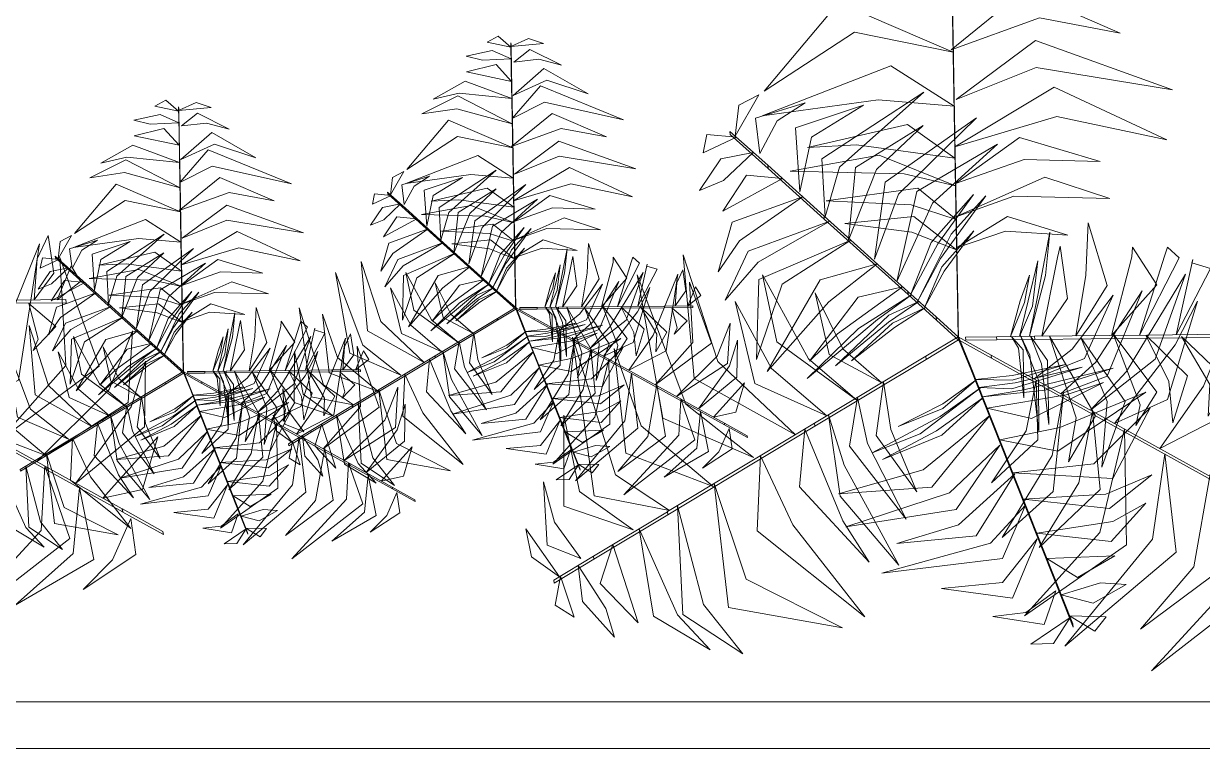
# Model space of a CAD drawing. Header units: millimetres. Extents: x 935 to 13922, y 3203 to 7816.
# Drawn here: x 3724.3 to 3800.1, y 7237.8 to 7284.5 of the extents above; entities that cross this region are included whole.
import ezdxf

# ---------------------------------------------------------------- set-up
doc = ezdxf.new("R2010")
doc.units = ezdxf.units.MM
doc.layers.add('PIANTE', color=7, linetype='Continuous', lineweight=5, true_color=0x007a00)
doc.layers.add('TRATTEGGIO_legno_colore', color=7, linetype='Continuous', lineweight=5, true_color=0xa56740)

msp = doc.modelspace()

# ---------------------------------------------------------------- linework, layer by layer
at = {"layer": 'PIANTE'}
for points in [[(3783.919, 7282.754, 1.076), (3789.617, 7284.829, 0.233), (3794.791, 7283.847, -0.773), (3788.574, 7286.55, 0.564)], [(3784.049, 7282.608, 1.086), (3777.713, 7283.908, 0.093), (3771.901, 7280.109, -1.271), (3776.683, 7285.79, 0.083)], [(3784.186, 7275.074, 0.396), (3784.208, 7274.875, 0.396), (3784.011, 7285.904, 1.361), (3783.989, 7286.104, 1.361)], [(3755.616, 7282.942, 15.375), (3754.087, 7283.249, 14.661), (3754.801, 7283.636, 14.466)], [(3755.616, 7282.981, 15.298), (3757.713, 7283.165, 14.629), (3756.742, 7283.494, 14.523)], [(3755.629, 7282.191, 16.126), (3753.783, 7282.102, 15.721), (3752.733, 7282.355, 15.189), (3754.421, 7282.713, 15.284)], [(3755.642, 7281.545, 16.748), (3755.655, 7281.433, 16.748), (3755.625, 7283.108, 15.072), (3755.612, 7283.22, 15.072)], [(3755.796, 7281.981, 16.262), (3757.406, 7282.158, 15.711), (3758.864, 7281.77, 15.763), (3756.827, 7282.794, 15.206)], [(3784.249, 7279.58, 0.749), (3789.385, 7281.636, 0.005), (3798.165, 7280.189, -1.684), (3789.354, 7283.374, 0.157)], [(3755.655, 7280.737, 17.136), (3752.751, 7281.357, 16.26), (3754.671, 7281.825, 16.433)], [(3755.698, 7278.432, 18.192), (3755.71, 7278.32, 18.192), (3755.655, 7281.43, 16.741), (3755.642, 7281.542, 16.741)], [(3755.753, 7279.825, 17.517), (3757.917, 7280.813, 16.651), (3760.583, 7279.925, 16.571), (3757.741, 7281.569, 16.328)], [(3784.111, 7279.132, 0.782), (3779.236, 7279.559, -0.034), (3771.785, 7278.517, -1.436), (3780.049, 7281.737, 0.306)], [(3755.675, 7279.625, 17.655), (3752.289, 7279.977, 16.805), (3750.61, 7279.597, 16.64), (3752.68, 7280.752, 16.526)], [(3755.699, 7278.344, 18.165), (3757.78, 7279.39, 17.881), (3762.866, 7278.255, 16.877), (3757.518, 7280.439, 18.016)], [(3755.704, 7278.014, 18.162), (3752.144, 7278.98, 17.625), (3749.897, 7278.647, 17.201), (3752.211, 7279.801, 17.711)], [(3770.043, 7277.217, 11.161), (3771.559, 7279.881, 10.438), (3770.264, 7279.197, 10.554)], [(3775.816, 7272.017, 11.394), (3776.745, 7275.209, 11.762), (3782.171, 7280.041, 9.649), (3775.618, 7275.758, 12.68)], [(3784.159, 7276.521, 0.507), (3790.726, 7278.479, -0.5), (3797.789, 7276.974, -1.888), (3790.548, 7280.358, -0.31)], [(3734.25, 7278.828, 4.727), (3732.722, 7279.135, 4.013), (3733.436, 7279.522, 3.818)], [(3734.277, 7277.431, 6.099), (3734.289, 7277.319, 6.099), (3734.259, 7278.995, 4.424), (3734.247, 7279.107, 4.424)], [(3734.251, 7278.868, 4.65), (3736.347, 7279.051, 3.981), (3735.377, 7279.381, 3.875)], [(3771.629, 7276.1, 11.635), (3772.741, 7278.194, 11.061), (3774.533, 7279.364, 10.83), (3771.338, 7278.368, 10.898)], [(3774.193, 7273.635, 11.65), (3774.945, 7277.143, 11.256), (3778.289, 7279.214, 10.491), (3773.923, 7277.751, 11.399)], [(3734.264, 7278.077, 5.478), (3732.418, 7277.989, 5.073), (3731.367, 7278.241, 4.541), (3733.056, 7278.599, 4.636)], [(3734.431, 7277.867, 5.614), (3736.041, 7278.044, 5.063), (3737.499, 7277.656, 5.115), (3735.462, 7278.681, 4.558)], [(3755.732, 7276.465, 18.026), (3752.176, 7277.194, 17.469), (3748.915, 7275.062, 16.704), (3751.598, 7278.25, 17.463)], [(3755.659, 7276.546, 18.02), (3758.856, 7277.711, 17.548), (3761.759, 7277.16, 16.983), (3758.271, 7278.676, 17.733)], [(3755.809, 7272.237, 17.639), (3755.821, 7272.125, 17.639), (3755.71, 7278.314, 18.18), (3755.698, 7278.426, 18.18)], [(3779.005, 7269.3, 8.436), (3780.542, 7273.484, 8.707), (3785.553, 7278.395, 6.895), (3779.693, 7274.249, 9.507)], [(3734.29, 7276.623, 6.488), (3731.385, 7277.243, 5.612), (3733.306, 7277.711, 5.785)], [(3734.333, 7274.319, 7.544), (3734.345, 7274.207, 7.544), (3734.289, 7277.316, 6.093), (3734.277, 7277.428, 6.093)], [(3734.388, 7275.712, 6.869), (3736.552, 7276.699, 6.003), (3739.218, 7275.811, 5.923), (3736.376, 7277.455, 5.68)], [(3772.13, 7275.339, 11.926), (3772.152, 7275.139, 11.926), (3769.727, 7277.324, 11.051), (3769.705, 7277.523, 11.051)], [(3784.171, 7275.802, 0.491), (3777.842, 7276.647, -0.542), (3774.697, 7276.493, -1.108), (3781.128, 7277.971, 0.154)], [(3777.319, 7270.525, 9.935), (3779.124, 7275.073, 10.14), (3782.138, 7277.909, 9.013), (3777.785, 7275.189, 11.065)], [(3734.31, 7275.512, 7.007), (3730.923, 7275.863, 6.157), (3729.244, 7275.483, 5.992), (3731.315, 7276.638, 5.878)], [(3755.844, 7274.765, 17.837), (3758.726, 7275.919, 17.42), (3763.653, 7275.107, 16.472), (3758.708, 7276.894, 17.505)], [(3770.12, 7277.147, 11.227), (3767.982, 7276.15, 10.584), (3768.223, 7277.316, 10.61)], [(3780.43, 7267.861, 7.046), (3782.718, 7272.908, 7.084), (3786.911, 7276.705, 5.47), (3781.728, 7273.644, 7.969)], [(3784.201, 7274.164, -0.535), (3788.623, 7275.721, -0.167), (3793.509, 7275.586, -1.606), (3788.325, 7277.123, 1.308)], [(3734.333, 7274.231, 7.517), (3736.415, 7275.276, 7.233), (3741.501, 7274.141, 6.229), (3736.153, 7276.325, 7.368)], [(3755.767, 7274.514, 17.856), (3753.031, 7274.753, 17.398), (3748.85, 7274.168, 16.611), (3753.487, 7275.976, 17.588)], [(3771.206, 7276.168, 11.619), (3769.28, 7274.358, 11.079), (3767.752, 7273.728, 10.616), (3769.118, 7275.749, 10.967)], [(3784.202, 7274.027, -0.606), (3780.896, 7274.783, -0.613), (3773.584, 7274.952, -2.135), (3779.3, 7275.988, 0.229)], [(3734.339, 7273.9, 7.514), (3730.779, 7274.867, 6.977), (3728.531, 7274.533, 6.553), (3730.845, 7275.687, 7.063)], [(3755.793, 7273.049, 17.701), (3759.479, 7274.147, 17.136), (3763.442, 7273.303, 16.357), (3759.379, 7275.202, 17.243)], [(3775.751, 7272.077, 11.49), (3775.772, 7271.878, 11.49), (3772.151, 7275.14, 11.916), (3772.129, 7275.34, 11.916)], [(3734.293, 7272.433, 7.372), (3737.491, 7273.597, 6.9), (3740.394, 7273.046, 6.335), (3736.905, 7274.563, 7.085)], [(3747.873, 7273.439, 23.679), (3748.723, 7274.934, 23.274), (3747.997, 7274.55, 23.339)], [(3748.763, 7272.812, 23.945), (3749.386, 7273.987, 23.623), (3750.392, 7274.644, 23.494), (3748.599, 7274.085, 23.532)], [(3750.201, 7271.429, 23.954), (3750.623, 7273.397, 23.733), (3752.5, 7274.56, 23.304), (3750.05, 7273.739, 23.813)], [(3751.112, 7270.521, 23.81), (3751.633, 7272.313, 24.017), (3754.678, 7275.024, 22.831), (3751.001, 7272.62, 24.532)], [(3773.076, 7274.484, 11.83), (3769.235, 7272.393, 11.227), (3770.769, 7274.712, 11.75)], [(3784.112, 7271.978, -2.687), (3787.959, 7273.349, -2.351), (3794.13, 7273.201, -4.146), (3789.945, 7274.569, -1.667)], [(3784.336, 7266.728, -7.951), (3784.357, 7266.528, -7.951), (3784.208, 7274.876, 0.398), (3784.186, 7275.076, 0.398)], [(3734.366, 7272.351, 7.378), (3730.811, 7273.08, 6.821), (3727.55, 7270.948, 6.056), (3730.233, 7274.136, 6.815)], [(3734.443, 7268.123, 6.991), (3734.456, 7268.011, 6.991), (3734.345, 7274.2, 7.532), (3734.333, 7274.312, 7.532)], [(3749.043, 7272.385, 24.109), (3749.056, 7272.273, 24.109), (3747.695, 7273.499, 23.618), (3747.683, 7273.611, 23.618)], [(3755.8, 7272.645, 17.692), (3752.249, 7273.12, 17.112), (3750.484, 7273.033, 16.795), (3754.093, 7273.863, 17.503)], [(3751.955, 7269.684, 22.991), (3752.968, 7272.236, 23.107), (3754.659, 7273.827, 22.474), (3752.217, 7272.301, 23.626)], [(3752.902, 7268.997, 22.151), (3753.764, 7271.344, 22.302), (3756.575, 7274.1, 21.285), (3753.287, 7271.774, 22.752)], [(3784.241, 7271.86, -2.774), (3781.365, 7272.788, -2.508), (3775.899, 7273.06, -3.5), (3781.78, 7273.871, -1.324)], [(3748.525, 7272.851, 23.936), (3747.444, 7271.835, 23.634), (3746.587, 7271.482, 23.374), (3747.354, 7272.615, 23.57)], [(3747.916, 7273.4, 23.717), (3746.716, 7272.841, 23.356), (3746.851, 7273.495, 23.371)], [(3753.701, 7268.189, 21.371), (3754.985, 7271.021, 21.392), (3757.338, 7273.152, 20.486), (3754.429, 7271.434, 21.888)], [(3755.817, 7271.726, 17.116), (3758.298, 7272.6, 17.323), (3761.04, 7272.524, 16.515), (3758.131, 7273.386, 18.151)], [(3774.37, 7273.318, 11.677), (3770.317, 7270.484, 10.922), (3768.943, 7268.488, 10.469), (3769.851, 7271.682, 11.125)], [(3781.333, 7267.047, 5.381), (3783.064, 7270.278, 6.227), (3785.365, 7273.463, 5.141), (3782.632, 7270.373, 7.812)], [(3781.749, 7266.534, 3.016), (3783.252, 7269.348, 3.77), (3786.153, 7273.376, 2.423), (3783.92, 7270.908, 4.717)], [(3734.479, 7270.651, 7.189), (3737.36, 7271.805, 6.772), (3742.287, 7270.993, 5.824), (3737.343, 7272.78, 6.857)], [(3751.075, 7270.555, 23.864), (3751.087, 7270.443, 23.864), (3749.055, 7272.274, 24.103), (3749.043, 7272.386, 24.103)], [(3755.818, 7271.649, 17.077), (3753.962, 7272.073, 17.073), (3749.859, 7272.168, 16.218), (3753.067, 7272.75, 17.545)], [(3755.892, 7267.554, 12.955), (3755.905, 7267.442, 12.955), (3755.821, 7272.126, 17.64), (3755.809, 7272.238, 17.64)], [(3781.142, 7267.221, 6.39), (3781.164, 7267.021, 6.39), (3775.772, 7271.878, 11.471), (3775.751, 7272.077, 11.471)], [(3784.275, 7270.036, -4.664), (3787.42, 7271.11, -4.435), (3791.441, 7270.852, -5.766), (3787.548, 7272.053, -3.531)], [(3734.401, 7270.4, 7.208), (3731.666, 7270.64, 6.75), (3727.485, 7270.055, 5.963), (3732.122, 7271.862, 6.94)], [(3749.574, 7271.906, 24.055), (3747.419, 7270.732, 23.717), (3748.28, 7272.033, 24.01)], [(3755.839, 7270.433, 15.86), (3754.226, 7270.954, 16.009), (3751.158, 7271.106, 15.453), (3754.458, 7271.562, 16.674)], [(3754.208, 7267.733, 20.436), (3755.179, 7269.546, 20.911), (3756.47, 7271.333, 20.302), (3754.937, 7269.599, 21.8)], [(3755.767, 7270.5, 15.909), (3757.926, 7271.269, 16.097), (3761.388, 7271.186, 15.09), (3759.04, 7271.953, 16.481)], [(3776.117, 7271.744, 11.155), (3771.508, 7269.1, 11.226), (3769.403, 7266.673, 10.493), (3770.88, 7269.822, 11.917)], [(3784.276, 7269.9, -4.735), (3781.397, 7271.035, -4.261), (3777.081, 7271.599, -4.694), (3781.523, 7272.046, -3.216)], [(3791.942, 7264.374, 15.107), (3792.582, 7268.274, 14.746), (3792.735, 7271.632, 13.412), (3793.952, 7267.608, 15.847)], [(3724.971, 7266.681, 18.444), (3725.163, 7269.317, 17.904), (3725.86, 7270.815, 17.441), (3726.223, 7268.404, 17.792)], [(3726.507, 7269.325, 13.031), (3727.358, 7270.821, 12.626), (3726.631, 7270.437, 12.691)], [(3727.397, 7268.699, 13.297), (3728.021, 7269.874, 12.975), (3729.026, 7270.53, 12.846), (3727.234, 7269.971, 12.884)], [(3729.747, 7266.408, 13.162), (3730.268, 7268.199, 13.369), (3733.312, 7270.91, 12.183), (3729.635, 7268.507, 13.884)], [(3734.428, 7268.935, 7.053), (3738.113, 7270.034, 6.488), (3742.076, 7269.189, 5.709), (3738.013, 7271.088, 6.595)], [(3750.3, 7271.252, 23.969), (3748.026, 7269.661, 23.545), (3747.255, 7268.541, 23.291), (3747.765, 7270.333, 23.659)], [(3754.101, 7267.83, 21.002), (3754.113, 7267.718, 21.002), (3751.087, 7270.443, 23.854), (3751.075, 7270.555, 23.854)], [(3755.859, 7269.333, 14.76), (3754.243, 7269.97, 15.026), (3751.822, 7270.287, 14.783), (3754.314, 7270.538, 15.612)], [(3754.441, 7267.445, 19.109), (3755.284, 7269.024, 19.532), (3756.912, 7271.284, 18.776), (3755.659, 7269.899, 20.064)], [(3755.859, 7269.41, 14.8), (3757.623, 7270.012, 14.928), (3759.88, 7269.868, 14.181), (3757.695, 7270.542, 15.435)], [(3782.231, 7266.238, 0.869), (3783.47, 7268.529, 1.434), (3785.394, 7271.12, 0.38), (3783.332, 7268.809, 2.437)], [(3788.96, 7264.341, 12.102), (3789.498, 7266.981, 12.423), (3790.275, 7271.038, 11.488), (3790.003, 7268.246, 13.5)], [(3719.67, 7259.314, 0.782), (3722.477, 7263.323, -0.034), (3725.3, 7270.297, -1.436), (3723.958, 7261.53, 0.306)], [(3728.836, 7267.315, 13.306), (3729.258, 7269.284, 13.085), (3731.134, 7270.446, 12.656), (3728.684, 7269.625, 13.165)], [(3731.536, 7264.883, 11.503), (3732.399, 7267.231, 11.654), (3735.21, 7269.987, 10.637), (3731.922, 7267.66, 12.104)], [(3751.281, 7270.368, 23.676), (3748.695, 7268.884, 23.716), (3747.513, 7267.523, 23.305), (3748.342, 7269.289, 24.103)], [(3754.712, 7267.279, 17.905), (3755.407, 7268.564, 18.222), (3756.486, 7270.018, 17.63), (3755.329, 7268.721, 18.784)], [(3758.487, 7266.214, 24.208), (3758.789, 7267.696, 24.388), (3759.225, 7269.972, 23.863), (3759.073, 7268.405, 24.992)], [(3760.16, 7266.232, 25.893), (3760.52, 7268.421, 25.691), (3760.605, 7270.305, 24.942), (3761.289, 7268.047, 26.309)], [(3777.467, 7270.528, 9.883), (3773.065, 7267.698, 9.76), (3771.414, 7262.855, 7.337), (3771.55, 7267.989, 10.513)], [(3789.751, 7264.35, 13.572), (3790.773, 7269.411, 13.24), (3790.928, 7270.132, 12.809), (3791.4, 7266.771, 14.228)], [(3794.229, 7264.399, 16.708), (3795.55, 7269.463, 16.585), (3795.58, 7270.077, 14.162), (3797.149, 7267.658, 17.338)], [(3796.045, 7264.418, 17.98), (3797.645, 7269.486, 18.051), (3797.837, 7270.081, 17.318), (3798.596, 7269.38, 18.742)], [(3722.712, 7257.63, 1.086), (3727.006, 7262.468, 0.093), (3726.621, 7269.4, -1.271), (3729.15, 7262.418, 0.083)], [(3726.55, 7269.286, 13.069), (3725.35, 7268.727, 12.708), (3725.486, 7269.381, 12.723)], [(3727.678, 7268.272, 13.461), (3727.69, 7268.16, 13.461), (3726.33, 7269.386, 12.97), (3726.317, 7269.498, 12.97)], [(3734.435, 7268.532, 7.044), (3730.884, 7269.006, 6.464), (3729.118, 7268.919, 6.147), (3732.727, 7269.749, 6.855)], [(3730.59, 7265.57, 12.343), (3731.602, 7268.123, 12.459), (3733.294, 7269.714, 11.826), (3730.851, 7268.188, 12.978)], [(3732.335, 7264.076, 10.722), (3733.619, 7266.908, 10.744), (3735.972, 7269.038, 9.838), (3733.064, 7267.321, 11.24)], [(3734.452, 7267.612, 6.468), (3736.933, 7268.486, 6.675), (3739.675, 7268.411, 5.867), (3736.766, 7269.273, 7.503)], [(3750.042, 7262.66, 17.701), (3747.248, 7265.302, 17.136), (3745.998, 7269.156, 16.357), (3746.385, 7264.688, 17.243)], [(3752.038, 7269.686, 22.962), (3749.568, 7268.098, 22.893), (3748.642, 7265.38, 21.534), (3748.718, 7268.261, 23.316)], [(3758.931, 7266.219, 25.033), (3759.505, 7269.059, 24.846), (3759.592, 7269.464, 24.604), (3759.856, 7267.578, 25.401)], [(3761.444, 7266.246, 26.792), (3762.185, 7269.088, 26.723), (3762.202, 7269.433, 25.363), (3763.082, 7268.075, 27.145)], [(3762.463, 7266.257, 27.506), (3763.361, 7269.101, 27.546), (3763.468, 7269.435, 27.134), (3763.894, 7269.042, 27.933)], [(3773.909, 7258.007, 0.507), (3768.93, 7262.715, -0.5), (3766.702, 7269.584, -1.888), (3767.392, 7261.621, -0.31)], [(3788.325, 7264.334, 9.733), (3788.872, 7266.628, 10.309), (3789.501, 7269.205, 9.77), (3789.148, 7266.284, 11.56)], [(3798.397, 7264.444, 18.503), (3799.458, 7269.274, 17.747), (3799.405, 7269.057, 17.294), (3800.612, 7268.708, 17.95)], [(3727.16, 7268.737, 13.288), (3726.079, 7267.722, 12.986), (3725.222, 7267.368, 12.726), (3725.988, 7268.502, 12.922)], [(3726.433, 7266.697, 18.052), (3727.331, 7268.878, 17.409), (3727.944, 7267.857, 17.436)], [(3729.71, 7266.442, 13.216), (3729.722, 7266.33, 13.216), (3727.69, 7268.16, 13.455), (3727.678, 7268.272, 13.455)], [(3734.452, 7267.536, 6.429), (3732.597, 7267.96, 6.425), (3728.494, 7268.055, 5.57), (3731.701, 7268.636, 6.897)], [(3748.53, 7261.845, 17.837), (3746.09, 7263.764, 17.42), (3744.33, 7268.437, 16.472), (3745.254, 7263.261, 17.505)], [(3752.263, 7263.911, 15.909), (3750.518, 7265.396, 16.097), (3748.858, 7268.436, 15.09), (3749.368, 7266.019, 16.481)], [(3752.992, 7268.827, 22.064), (3751.245, 7267.46, 21.862), (3749.03, 7264.943, 21.113), (3750.933, 7268.256, 22.479)], [(3757.809, 7266.207, 21.676), (3758.15, 7267.494, 22.127), (3758.489, 7268.421, 22.102), (3758.308, 7267.431, 22.759)], [(3758.131, 7266.21, 22.878), (3758.438, 7267.497, 23.202), (3758.791, 7268.943, 22.899), (3758.593, 7267.304, 23.903)], [(3760.691, 7263.552, 17.077), (3761.986, 7264.947, 17.073), (3764.119, 7268.453, 16.218), (3763.019, 7265.384, 17.545)], [(3763.197, 7262.164, 17.856), (3764.772, 7264.413, 17.398), (3766.356, 7268.327, 16.611), (3765.603, 7263.407, 17.588)], [(3771.216, 7256.555, 0.749), (3766.867, 7259.975, 0.005), (3763.73, 7268.303, -1.684), (3765.377, 7259.079, 0.157)], [(3763.783, 7266.272, 27.799), (3764.378, 7268.982, 27.375), (3764.348, 7268.861, 27.121), (3765.026, 7268.665, 27.489)], [(3766.172, 7266.298, 27.766), (3766.279, 7267.777, 27.463), (3766.67, 7268.618, 27.203), (3766.874, 7267.264, 27.4)], [(3777.867, 7260.237, -2.687), (3774.757, 7262.883, -2.351), (3771.799, 7268.301, -4.146), (3772.707, 7263.993, -1.667)], [(3779.166, 7268.998, 8.281), (3776.054, 7266.562, 7.921), (3772.106, 7262.076, 6.587), (3775.497, 7267.98, 9.022)], [(3787.751, 7264.328, 7.591), (3788.359, 7266.622, 8.394), (3788.962, 7268.274, 8.35), (3788.641, 7266.51, 9.521)], [(3792.887, 7259.597, -0.606), (3795.194, 7262.083, -0.613), (3798.997, 7268.33, -2.135), (3797.036, 7262.862, 0.229)], [(3728.209, 7267.792, 13.407), (3726.054, 7266.618, 13.068), (3726.914, 7267.92, 13.362)], [(3734.402, 7266.386, 5.261), (3736.56, 7267.155, 5.449), (3740.023, 7267.072, 4.442), (3737.675, 7267.839, 5.833)], [(3734.527, 7263.44, 2.307), (3734.539, 7263.328, 2.307), (3734.456, 7268.012, 6.992), (3734.443, 7268.124, 6.992)], [(3754.235, 7267.707, 20.378), (3753.01, 7266.822, 20.558), (3750.473, 7264.691, 20.033), (3752.32, 7266.492, 21.162)], [(3753.905, 7268.004, 21.203), (3751.56, 7266.304, 21.016), (3750.548, 7265.313, 20.774), (3752.304, 7267.632, 21.571)], [(3753.161, 7264.535, 14.8), (3751.757, 7265.763, 14.928), (3750.754, 7267.789, 14.181), (3751.262, 7265.56, 15.435)], [(3755.12, 7266.912, 15.884), (3755.132, 7266.8, 15.884), (3754.113, 7267.718, 21.004), (3754.101, 7267.83, 21.004)], [(3755.892, 7267.554, 12.955), (3755.905, 7267.442, 12.955), (3755.929, 7266.082, 7.323), (3755.917, 7266.194, 7.323)], [(3758.664, 7264.674, 14.76), (3760.024, 7265.755, 15.026), (3761.509, 7267.694, 14.783), (3760.48, 7265.41, 15.612)], [(3759.627, 7264.141, 15.86), (3760.885, 7265.278, 16.009), (3762.55, 7267.859, 15.453), (3761.295, 7264.773, 16.674)], [(3764.904, 7261.219, 18.026), (3767.313, 7263.933, 17.469), (3767.098, 7267.823, 16.704), (3768.517, 7263.906, 17.463)], [(3766.992, 7266.307, 27.546), (3767.496, 7267.531, 27.185), (3767.84, 7266.958, 27.2)], [(3780.794, 7267.531, 6.747), (3776.614, 7264.5, 6.415), (3774.811, 7262.735, 5.983), (3777.941, 7266.867, 7.403)], [(3797.354, 7257.123, 0.782), (3800.16, 7261.132, -0.034), (3802.983, 7268.106, -1.436), (3801.641, 7259.339, 0.306)], [(3728.935, 7267.138, 13.321), (3726.661, 7265.547, 12.897), (3725.89, 7264.428, 12.643), (3726.4, 7266.219, 13.011)], [(3734.474, 7266.319, 5.212), (3732.86, 7266.84, 5.361), (3729.793, 7266.993, 4.805), (3733.093, 7267.448, 6.026)], [(3732.842, 7263.619, 9.788), (3733.814, 7265.432, 10.263), (3735.105, 7267.219, 9.654), (3733.571, 7265.485, 11.152)], [(3733.076, 7263.331, 8.461), (3733.919, 7264.91, 8.884), (3735.547, 7267.17, 8.128), (3734.294, 7265.785, 9.416)], [(3751.176, 7263.341, 17.116), (3749.179, 7265.054, 17.323), (3747.873, 7267.465, 16.515), (3748.581, 7264.515, 18.151)], [(3754.5, 7267.469, 19.048), (3753.402, 7266.73, 19.372), (3751.489, 7265.154, 19.069), (3753.419, 7266.977, 20.074)], [(3754.739, 7267.253, 17.846), (3753.616, 7266.537, 18.297), (3752.066, 7265.333, 18.272), (3753.543, 7266.691, 18.929)], [(3755.12, 7266.912, 15.884), (3755.132, 7266.8, 15.884), (3755.958, 7266.056, 9.576), (3755.946, 7266.168, 9.576)], [(3761.562, 7263.069, 17.692), (3763.749, 7265.907, 17.112), (3764.556, 7267.479, 16.795), (3763.47, 7263.939, 17.503)], [(3781.382, 7267.002, 5.277), (3779.198, 7265.424, 5.598), (3774.678, 7261.627, 4.663), (3777.97, 7264.836, 6.675)], [(3779.467, 7261.349, -4.664), (3776.965, 7263.537, -4.435), (3775.178, 7267.147, -5.766), (3776.084, 7263.176, -3.531)], [(3782.959, 7265.585, -2.732), (3782.98, 7265.385, -2.732), (3781.164, 7267.021, 6.392), (3781.142, 7267.221, 6.392)], [(3789.275, 7261.597, -4.735), (3791.699, 7263.523, -4.261), (3794.344, 7266.978, -4.694), (3792.511, 7262.908, -3.216)], [(3790.99, 7260.647, -2.774), (3793.232, 7262.674, -2.508), (3796.201, 7267.272, -3.5), (3793.963, 7261.773, -1.324)], [(3723.73, 7266.665, 18.751), (3723.752, 7266.466, 18.751), (3727.016, 7266.501, 17.876), (3726.994, 7266.701, 17.876)], [(3724.613, 7266.445, 18.46), (3725.214, 7264.151, 17.886), (3724.888, 7263.422, 17.655), (3726.364, 7264.973, 17.723)], [(3729.915, 7266.255, 13.028), (3727.329, 7264.771, 13.068), (3726.148, 7263.409, 12.657), (3726.977, 7265.176, 13.455)], [(3732.735, 7263.716, 10.354), (3732.748, 7263.604, 10.354), (3729.722, 7266.33, 13.206), (3729.71, 7266.442, 13.206)], [(3734.494, 7265.22, 4.112), (3732.878, 7265.857, 4.378), (3730.457, 7266.173, 4.135), (3732.949, 7266.424, 4.964)], [(3734.493, 7265.296, 4.152), (3736.258, 7265.899, 4.28), (3738.514, 7265.754, 3.533), (3736.33, 7266.428, 4.787)], [(3738.795, 7262.119, 15.245), (3739.154, 7264.307, 15.043), (3739.24, 7266.192, 14.294), (3739.923, 7263.934, 15.661)], [(3745.503, 7259.93, 18.165), (3743.557, 7261.21, 17.881), (3741.997, 7266.182, 16.877), (3742.78, 7260.458, 18.016)], [(3754.751, 7265.493, 12.955), (3754.764, 7265.381, 12.955), (3755.929, 7266.082, 7.323), (3755.917, 7266.194, 7.323)], [(3757.106, 7265.535, 12.955), (3757.119, 7265.423, 12.955), (3755.929, 7266.082, 7.323), (3755.917, 7266.194, 7.323)], [(3756.356, 7265.135, 15.884), (3756.368, 7265.023, 15.884), (3755.958, 7266.056, 9.576), (3755.946, 7266.168, 9.576)], [(3757.298, 7266.2, 19.714), (3757.31, 7266.088, 19.714), (3756.199, 7266.076, 13.406), (3756.186, 7266.188, 13.406)], [(3757.298, 7266.2, 19.714), (3757.31, 7266.088, 19.714), (3758.682, 7266.103, 24.833), (3758.669, 7266.215, 24.833)], [(3757.846, 7266.207, 21.734), (3758.096, 7265.789, 22.051), (3758.287, 7263.988, 21.46), (3758.26, 7265.726, 22.614)], [(3758.158, 7266.268, 22.939), (3758.498, 7265.534, 23.362), (3758.831, 7262.768, 22.606), (3758.814, 7264.636, 23.894)], [(3758.525, 7266.214, 24.266), (3758.928, 7265.221, 24.74), (3759.189, 7263.032, 24.131), (3759.143, 7265.346, 25.63)], [(3758.669, 7266.215, 24.832), (3758.682, 7266.103, 24.832), (3762.753, 7266.147, 27.683), (3762.741, 7266.259, 27.683)], [(3759.207, 7266.222, 25.2), (3760.181, 7263.269, 25.222), (3759.903, 7261.679, 24.316), (3760.869, 7263.341, 25.718)], [(3760.342, 7266.169, 25.98), (3761.297, 7263.858, 26.132), (3761.106, 7261.498, 25.115), (3761.939, 7263.865, 26.581)], [(3761.503, 7266.304, 26.821), (3762.487, 7263.741, 26.936), (3762.331, 7262.996, 26.304), (3763.084, 7264.201, 27.455)], [(3762.691, 7266.259, 27.64), (3763.521, 7264.588, 27.847), (3763.665, 7263.088, 26.661), (3764.195, 7264.79, 28.362)], [(3762.741, 7266.259, 27.694), (3762.753, 7266.147, 27.694), (3765.488, 7266.177, 27.933), (3765.476, 7266.289, 27.933)], [(3763.976, 7266.208, 27.783), (3764.999, 7264.475, 27.562), (3764.943, 7263.333, 27.133), (3765.652, 7264.611, 27.643)], [(3765.475, 7266.289, 27.938), (3765.488, 7266.177, 27.938), (3767.319, 7266.197, 27.448), (3767.307, 7266.309, 27.448)], [(3765.971, 7266.165, 27.775), (3766.308, 7264.878, 27.453), (3766.125, 7264.469, 27.324), (3766.953, 7265.339, 27.362)], [(3775.93, 7259.222, -0.535), (3772.371, 7262.273, -0.167), (3770.044, 7266.571, -1.606), (3771.305, 7261.313, 1.308)], [(3781.854, 7266.577, 2.908), (3779.898, 7265.261, 3.484), (3776.489, 7262.452, 2.944), (3779.928, 7265.7, 4.735)], [(3782.28, 7266.193, 0.766), (3780.279, 7264.917, 1.569), (3777.516, 7262.771, 1.525), (3780.148, 7265.191, 2.695)], [(3784.336, 7266.728, -7.951), (3784.357, 7266.528, -7.951), (3784.401, 7264.105, -17.988), (3784.379, 7264.305, -17.988)], [(3794.44, 7258.737, 0.491), (3798.336, 7263.795, -0.542), (3799.775, 7266.596, -1.108), (3797.84, 7260.287, 0.154)], [(3730.673, 7265.572, 12.314), (3728.203, 7263.984, 12.245), (3727.276, 7261.267, 10.886), (3727.353, 7264.148, 12.668)], [(3733.346, 7263.165, 7.257), (3734.041, 7264.451, 7.574), (3735.121, 7265.904, 6.982), (3733.964, 7264.608, 8.136)], [(3737.122, 7262.101, 13.56), (3737.424, 7263.582, 13.74), (3737.86, 7265.858, 13.215), (3737.707, 7264.292, 14.344)], [(3737.566, 7262.105, 14.385), (3738.139, 7264.945, 14.198), (3738.226, 7265.35, 13.956), (3738.491, 7263.464, 14.753)], [(3740.078, 7262.133, 16.144), (3740.82, 7264.974, 16.075), (3740.837, 7265.319, 14.715), (3741.717, 7263.962, 16.497)], [(3741.098, 7262.144, 16.858), (3741.995, 7264.987, 16.898), (3742.103, 7265.321, 16.486), (3742.529, 7264.928, 17.285)], [(3747.08, 7260.794, 18.02), (3744.473, 7262.981, 17.548), (3743.499, 7265.771, 16.983), (3743.93, 7261.991, 17.733)], [(3754.751, 7265.493, 12.955), (3754.764, 7265.381, 12.955), (3750.749, 7262.966, 17.64), (3750.737, 7263.078, 17.64)], [(3757.106, 7265.535, 12.955), (3757.119, 7265.423, 12.955), (3761.217, 7263.154, 17.64), (3761.205, 7263.266, 17.64)], [(3782.959, 7265.585, -2.732), (3782.98, 7265.385, -2.732), (3784.452, 7264.06, -13.973), (3784.43, 7264.259, -13.973)], [(3728.677, 7258.546, 7.053), (3725.883, 7261.188, 6.488), (3724.632, 7265.042, 5.709), (3725.019, 7260.574, 6.595)], [(3725.128, 7256.292, 1.328), (3729.791, 7260.925, 0.371), (3731.279, 7264.691, -0.385), (3730.999, 7260.091, 0.525)], [(3731.626, 7264.713, 11.416), (3729.88, 7263.347, 11.213), (3727.665, 7260.83, 10.465), (3729.567, 7264.142, 11.831)], [(3736.766, 7262.097, 12.23), (3737.073, 7263.384, 12.554), (3737.426, 7264.83, 12.251), (3737.227, 7263.191, 13.255)], [(3742.417, 7262.158, 17.151), (3743.013, 7264.868, 16.727), (3742.983, 7264.747, 16.473), (3743.661, 7264.551, 16.841)], [(3744.807, 7262.184, 17.118), (3744.914, 7263.663, 16.815), (3745.305, 7264.504, 16.555), (3745.509, 7263.151, 16.752)], [(3753.227, 7264.574, 14.76), (3753.483, 7262.856, 15.026), (3754.42, 7260.601, 14.783), (3752.956, 7262.634, 15.612)], [(3756.559, 7264.626, 17.905), (3755.366, 7263.781, 18.222), (3753.754, 7262.957, 17.63), (3755.366, 7263.606, 18.784)], [(3756.356, 7265.135, 15.884), (3756.368, 7265.023, 15.884), (3756.875, 7263.749, 21.004), (3756.863, 7263.861, 21.004)], [(3756.546, 7264.661, 17.846), (3757.87, 7264.805, 18.297), (3759.793, 7265.197, 18.272), (3757.868, 7264.634, 18.929)], [(3756.665, 7264.361, 19.048), (3757.976, 7264.537, 19.372), (3760.389, 7265.102, 19.069), (3757.852, 7264.323, 20.074)], [(3756.797, 7264.03, 20.378), (3758.288, 7264.281, 20.558), (3761.505, 7265.066, 20.033), (3759.052, 7264.271, 21.162)], [(3756.96, 7263.618, 21.203), (3759.817, 7264.103, 21.016), (3761.163, 7264.542, 20.774), (3758.561, 7263.242, 21.571)], [(3758.731, 7264.636, 14.8), (3758.37, 7262.807, 14.928), (3757.117, 7260.925, 14.181), (3758.793, 7262.48, 15.435)], [(3766.26, 7260.468, 18.162), (3768.877, 7263.068, 17.625), (3769.711, 7265.181, 17.201), (3769.554, 7262.6, 17.711)], [(3794.335, 7264.501, 16.76), (3796.088, 7259.933, 16.965), (3795.809, 7258.606, 15.838), (3797.151, 7260.754, 17.89)], [(3796.541, 7264.421, 18.315), (3796.562, 7264.222, 18.315), (3801.436, 7264.275, 18.741), (3801.414, 7264.474, 18.741)], [(3727.165, 7257.732, 7.189), (3724.725, 7259.65, 6.772), (3722.965, 7264.323, 5.824), (3723.889, 7259.148, 6.857)], [(3730.898, 7259.798, 5.261), (3729.152, 7261.283, 5.449), (3727.492, 7264.323, 4.442), (3728.002, 7261.905, 5.833)], [(3732.54, 7263.891, 10.555), (3730.194, 7262.19, 10.368), (3729.182, 7261.199, 10.126), (3730.939, 7263.518, 10.923)], [(3733.754, 7262.798, 5.236), (3733.767, 7262.686, 5.236), (3732.747, 7263.604, 10.356), (3732.735, 7263.716, 10.356)], [(3736.444, 7262.093, 11.028), (3736.785, 7263.38, 11.479), (3737.123, 7264.307, 11.454), (3736.943, 7263.317, 12.111)], [(3738.261, 7260.028, 5.212), (3739.519, 7261.165, 5.361), (3741.185, 7263.745, 4.805), (3739.93, 7260.659, 6.026)], [(3739.326, 7259.438, 6.429), (3740.62, 7260.833, 6.425), (3742.754, 7264.339, 5.57), (3741.654, 7261.27, 6.897)], [(3741.832, 7258.05, 7.208), (3743.407, 7260.3, 6.75), (3744.991, 7264.213, 5.963), (3744.238, 7259.294, 6.94)], [(3743.539, 7257.105, 7.378), (3745.948, 7259.82, 6.821), (3745.732, 7263.71, 6.056), (3747.151, 7259.792, 6.815)], [(3752.284, 7264.007, 15.86), (3752.64, 7262.349, 16.009), (3754.042, 7259.617, 15.453), (3751.997, 7262.247, 16.674)], [(3756.728, 7264.357, 19.109), (3755.272, 7263.315, 19.532), (3752.811, 7262.011, 18.776), (3754.548, 7262.697, 20.064)], [(3756.81, 7263.995, 20.436), (3755.135, 7262.801, 20.911), (3753.186, 7261.771, 20.302), (3755.329, 7262.645, 21.8)], [(3756.863, 7263.861, 21.002), (3756.875, 7263.749, 21.002), (3758.379, 7259.965, 23.854), (3758.367, 7260.077, 23.854)], [(3757.415, 7262.475, 22.064), (3759.586, 7262.926, 21.862), (3762.687, 7264.201, 21.113), (3759.513, 7262.074, 22.479)], [(3759.721, 7264.171, 15.909), (3759.307, 7261.917, 16.097), (3757.504, 7258.959, 15.09), (3759.343, 7260.609, 16.481)], [(3765.821, 7253.142, 1.333), (3762.353, 7255.423, 0.828), (3759.573, 7264.284, -0.961), (3760.967, 7254.084, 1.069)], [(3767.67, 7259.687, 17.655), (3769.667, 7262.445, 16.805), (3770.178, 7264.088, 16.64), (3770.143, 7261.718, 16.526)], [(3782.302, 7263.056, -7.951), (3782.324, 7262.856, -7.951), (3784.401, 7264.105, -17.988), (3784.379, 7264.305, -17.988)], [(3786.499, 7263.131, -7.951), (3786.521, 7262.931, -7.951), (3784.401, 7264.105, -17.988), (3784.379, 7264.305, -17.988)], [(3785.162, 7262.419, -2.732), (3785.184, 7262.219, -2.732), (3784.452, 7264.06, -13.973), (3784.43, 7264.259, -13.973)], [(3786.84, 7264.316, 4.093), (3786.862, 7264.117, 4.093), (3784.881, 7264.095, -7.148), (3784.86, 7264.295, -7.148)], [(3786.84, 7264.316, 4.093), (3786.862, 7264.117, 4.093), (3789.306, 7264.143, 13.217), (3789.285, 7264.343, 13.217)], [(3787.817, 7264.328, 7.695), (3788.263, 7263.583, 8.26), (3788.602, 7260.374, 7.206), (3788.554, 7263.471, 9.262)], [(3788.373, 7264.437, 9.842), (3788.978, 7263.128, 10.595), (3789.572, 7258.2, 9.248), (3789.543, 7261.528, 11.542)], [(3789.026, 7264.341, 12.206), (3789.746, 7262.571, 13.052), (3790.211, 7258.67, 11.966), (3790.129, 7262.794, 14.637)], [(3789.284, 7264.343, 13.215), (3789.306, 7264.143, 13.215), (3796.562, 7264.222, 18.296), (3796.541, 7264.421, 18.296)], [(3790.243, 7264.354, 13.871), (3791.977, 7259.092, 13.909), (3791.482, 7256.259, 12.296), (3793.204, 7259.221, 14.794)], [(3792.265, 7264.26, 15.261), (3793.968, 7260.141, 15.532), (3793.627, 7255.936, 13.72), (3795.111, 7260.154, 16.333)], [(3796.451, 7264.422, 18.219), (3797.93, 7261.444, 18.587), (3798.187, 7258.77, 16.474), (3799.131, 7261.804, 19.505)], [(3798.741, 7264.331, 18.475), (3800.564, 7261.241, 18.081), (3800.464, 7259.206, 17.316), (3801.728, 7261.485, 18.224)], [(3729.81, 7259.228, 6.468), (3727.813, 7260.94, 6.675), (3726.508, 7263.352, 5.867), (3727.215, 7260.402, 7.503)], [(3732.87, 7263.594, 9.73), (3731.644, 7262.708, 9.91), (3729.108, 7260.578, 9.385), (3730.955, 7262.378, 10.514)], [(3731.795, 7260.422, 4.152), (3730.391, 7261.649, 4.28), (3729.388, 7263.675, 3.533), (3729.897, 7261.447, 4.787)], [(3733.134, 7263.355, 8.4), (3732.037, 7262.616, 8.724), (3730.124, 7261.04, 8.421), (3732.054, 7262.863, 9.426)], [(3733.374, 7263.14, 7.198), (3732.251, 7262.424, 7.649), (3730.701, 7261.22, 7.624), (3732.177, 7262.577, 8.281)], [(3734.527, 7263.44, 2.307), (3734.539, 7263.328, 2.307), (3734.564, 7261.968, -3.325), (3734.551, 7262.08, -3.325)], [(3737.299, 7260.56, 4.112), (3738.659, 7261.641, 4.378), (3740.143, 7263.58, 4.135), (3739.114, 7261.296, 4.964)], [(3740.197, 7258.956, 7.044), (3742.383, 7261.794, 6.464), (3743.191, 7263.366, 6.147), (3742.105, 7259.826, 6.855)], [(3744.193, 7259.237, 17.517), (3742.256, 7260.617, 16.651), (3741.692, 7263.369, 16.571), (3741.69, 7260.087, 16.328)], [(3750.738, 7263.079, 17.639), (3750.75, 7262.967, 17.639), (3745.445, 7259.777, 18.18), (3745.433, 7259.889, 18.18)], [(3745.627, 7262.193, 16.898), (3746.131, 7263.417, 16.537), (3746.474, 7262.844, 16.552)], [(3751.242, 7263.38, 17.077), (3751.802, 7261.562, 17.073), (3753.772, 7257.961, 16.218), (3751.664, 7260.448, 17.545)], [(3757.062, 7263.361, 21.371), (3754.656, 7261.392, 21.392), (3751.602, 7260.525, 20.486), (3754.97, 7260.776, 21.888)], [(3757.889, 7261.283, 22.962), (3760.807, 7261.612, 22.893), (3762.842, 7263.637, 21.534), (3761.496, 7261.088, 23.316)], [(3760.758, 7263.514, 17.116), (3760.273, 7260.929, 17.323), (3758.838, 7258.592, 16.515), (3761.039, 7260.68, 18.151)], [(3761.204, 7263.266, 17.639), (3761.216, 7263.154, 17.639), (3766.632, 7260.155, 18.18), (3766.619, 7260.267, 18.18)], [(3768.631, 7254.682, 1.076), (3763.985, 7258.579, 0.233), (3762.249, 7263.551, -0.773), (3763.017, 7256.816, 0.564)], [(3782.302, 7263.056, -7.951), (3782.324, 7262.856, -7.951), (3775.169, 7258.553, 0.398), (3775.148, 7258.753, 0.398)], [(3786.499, 7263.131, -7.951), (3786.521, 7262.931, -7.951), (3793.825, 7258.887, 0.398), (3793.803, 7259.086, 0.398)], [(3727.641, 7254.901, 0.424), (3731.2, 7259.814, -1.09), (3732.11, 7262.744, -1.384), (3732.048, 7258.519, -1.588)], [(3733.754, 7262.798, 5.236), (3733.767, 7262.686, 5.236), (3734.592, 7261.942, -1.072), (3734.58, 7262.054, -1.072)], [(3744.11, 7262.175, 17.29), (3744.122, 7262.063, 17.29), (3745.954, 7262.083, 16.8), (3745.941, 7262.195, 16.8)], [(3750.388, 7262.867, 17.692), (3751.753, 7259.555, 17.112), (3752.71, 7258.069, 16.795), (3750.188, 7260.78, 17.503)], [(3757.42, 7262.283, 22.151), (3755.606, 7260.561, 22.302), (3751.865, 7259.337, 21.285), (3755.843, 7259.965, 22.752)], [(3761.915, 7262.873, 17.701), (3761.024, 7259.133, 17.136), (3758.311, 7256.123, 16.357), (3761.987, 7258.692, 17.243)], [(3785.162, 7262.419, -2.732), (3785.184, 7262.219, -2.732), (3786.086, 7259.947, 6.392), (3786.065, 7260.147, 6.392)], [(3785.5, 7261.573, 0.766), (3787.859, 7261.829, 1.569), (3791.287, 7262.528, 1.525), (3787.856, 7261.526, 2.695)], [(3785.712, 7261.039, 2.908), (3788.049, 7261.352, 3.484), (3792.35, 7262.359, 2.944), (3787.827, 7260.972, 4.735)], [(3785.947, 7260.449, 5.277), (3788.604, 7260.895, 5.598), (3794.338, 7262.295, 4.663), (3789.965, 7260.879, 6.675)], [(3725.715, 7256.681, 7.372), (3723.108, 7258.867, 6.9), (3722.134, 7261.657, 6.335), (3722.564, 7257.878, 7.085)], [(3733.386, 7261.379, 2.307), (3733.398, 7261.267, 2.307), (3734.564, 7261.968, -3.325), (3734.551, 7262.08, -3.325)], [(3735.741, 7261.421, 2.307), (3735.753, 7261.31, 2.307), (3734.564, 7261.968, -3.325), (3734.551, 7262.08, -3.325)], [(3734.991, 7261.022, 5.236), (3735.003, 7260.91, 5.236), (3734.592, 7261.942, -1.072), (3734.58, 7262.054, -1.072)], [(3735.932, 7262.087, 9.066), (3735.945, 7261.975, 9.066), (3734.833, 7261.962, 2.758), (3734.821, 7262.074, 2.758)], [(3735.932, 7262.087, 9.066), (3735.945, 7261.975, 9.066), (3737.316, 7261.989, 14.185), (3737.304, 7262.101, 14.185)], [(3736.481, 7262.093, 11.086), (3736.731, 7261.675, 11.403), (3736.921, 7259.875, 10.812), (3736.894, 7261.612, 11.966)], [(3736.793, 7262.154, 12.291), (3737.132, 7261.42, 12.714), (3737.465, 7258.655, 11.958), (3737.449, 7260.522, 13.246)], [(3737.159, 7262.1, 13.618), (3737.563, 7261.107, 14.092), (3737.824, 7258.918, 13.483), (3737.778, 7261.232, 14.982)], [(3737.304, 7262.101, 14.184), (3737.316, 7261.989, 14.184), (3741.388, 7262.034, 17.035), (3741.376, 7262.146, 17.035)], [(3737.842, 7262.108, 14.552), (3738.815, 7259.155, 14.574), (3738.537, 7257.566, 13.668), (3739.503, 7259.227, 15.07)], [(3738.976, 7262.055, 15.332), (3739.932, 7259.744, 15.484), (3739.741, 7257.384, 14.467), (3740.574, 7259.751, 15.933)], [(3740.138, 7262.19, 16.173), (3741.122, 7259.627, 16.288), (3740.965, 7258.883, 15.656), (3741.719, 7260.088, 16.807)], [(3741.326, 7262.146, 16.992), (3742.155, 7260.475, 17.199), (3742.299, 7258.974, 16.013), (3742.829, 7260.677, 17.714)], [(3741.376, 7262.146, 17.046), (3741.388, 7262.034, 17.046), (3744.123, 7262.063, 17.285), (3744.11, 7262.175, 17.285)], [(3742.61, 7262.095, 17.135), (3743.633, 7260.361, 16.914), (3743.577, 7259.219, 16.485), (3744.286, 7260.498, 16.995)], [(3744.606, 7262.051, 17.127), (3744.943, 7260.764, 16.805), (3744.76, 7260.355, 16.675), (3745.588, 7261.226, 16.714)], [(3748.787, 7261.904, 17.856), (3749.947, 7259.415, 17.398), (3752.544, 7256.087, 16.611), (3748.66, 7259.199, 17.588)], [(3763.376, 7261.971, 17.837), (3762.934, 7258.899, 17.42), (3759.768, 7255.038, 16.472), (3763.788, 7258.426, 17.505)], [(3785.524, 7261.51, 0.869), (3783.398, 7260.006, 1.434), (3780.525, 7258.537, 0.38), (3783.398, 7259.693, 2.437)], [(3789.394, 7261.529, -4.664), (3788.751, 7258.268, -4.435), (3786.518, 7254.915, -5.766), (3789.504, 7257.686, -3.531)], [(3716.118, 7261.278, 0.396), (3716.14, 7261.079, 0.396), (3725.79, 7255.735, 1.361), (3725.769, 7255.934, 1.361)], [(3733.386, 7261.379, 2.307), (3733.398, 7261.267, 2.307), (3729.384, 7258.853, 6.992), (3729.371, 7258.965, 6.992)], [(3734.991, 7261.022, 5.236), (3735.003, 7260.91, 5.236), (3735.51, 7259.635, 10.356), (3735.497, 7259.747, 10.356)], [(3735.181, 7260.547, 7.198), (3736.504, 7260.691, 7.649), (3738.428, 7261.083, 7.624), (3736.502, 7260.521, 8.281)], [(3735.3, 7260.248, 8.4), (3736.611, 7260.423, 8.724), (3739.024, 7260.988, 8.421), (3736.486, 7260.21, 9.426)], [(3735.431, 7259.917, 9.73), (3736.922, 7260.167, 9.91), (3740.14, 7260.953, 9.385), (3737.686, 7260.158, 10.514)], [(3735.741, 7261.421, 2.307), (3735.753, 7261.31, 2.307), (3739.852, 7259.04, 6.992), (3739.839, 7259.152, 6.992)], [(3742.305, 7258.196, 16.262), (3741.347, 7259.502, 15.711), (3740.954, 7260.959, 15.763), (3741.085, 7258.682, 15.206)], [(3744.894, 7256.355, 7.514), (3747.511, 7258.954, 6.977), (3748.346, 7261.067, 6.553), (3748.189, 7258.486, 7.063)], [(3747.115, 7260.898, 18.026), (3748.261, 7257.454, 17.469), (3751.738, 7255.696, 16.704), (3747.635, 7256.426, 17.463)], [(3757.964, 7261.248, 22.991), (3755.925, 7259.409, 23.107), (3753.703, 7258.732, 22.474), (3756.569, 7259.017, 23.626)], [(3758.265, 7260.335, 23.676), (3761.241, 7260.519, 23.716), (3762.904, 7261.216, 23.305), (3761.378, 7260, 24.103)], [(3765.011, 7261.241, 18.02), (3764.421, 7257.89, 17.548), (3762.492, 7255.651, 16.983), (3765.55, 7257.914, 17.733)], [(3768.642, 7259.149, 17.136), (3770.631, 7261.354, 16.26), (3770.077, 7259.457, 16.433)], [(3785.825, 7261.031, 3.016), (3783.23, 7259.175, 3.77), (3778.845, 7256.851, 2.423), (3781.94, 7258.073, 4.717)], [(3779.585, 7261.419, -4.735), (3780.042, 7258.357, -4.261), (3781.711, 7254.338, -4.694), (3779.103, 7257.961, -3.216)], [(3786.239, 7259.714, 6.747), (3791.329, 7260.578, 6.415), (3793.728, 7261.361, 5.983), (3789.09, 7259.045, 7.403)], [(3787.048, 7257.678, 8.281), (3790.918, 7258.482, 7.921), (3796.445, 7260.753, 6.587), (3790.789, 7256.964, 9.022)], [(3791.158, 7260.7, -2.687), (3790.421, 7256.683, -2.351), (3787.208, 7251.412, -4.146), (3790.485, 7254.353, -1.667)], [(3735.363, 7260.243, 8.461), (3733.907, 7259.201, 8.884), (3731.446, 7257.897, 8.128), (3733.183, 7258.583, 9.416)], [(3731.861, 7260.461, 4.112), (3732.118, 7258.743, 4.378), (3733.055, 7256.488, 4.135), (3731.591, 7258.521, 4.964)], [(3735.194, 7260.512, 7.257), (3734.001, 7259.668, 7.574), (3732.389, 7258.843, 6.982), (3734.001, 7259.493, 8.136)], [(3735.595, 7259.504, 10.555), (3738.451, 7259.989, 10.368), (3739.798, 7260.428, 10.126), (3737.195, 7259.129, 10.923)], [(3737.366, 7260.523, 4.152), (3737.005, 7258.693, 4.28), (3735.752, 7256.811, 3.533), (3737.427, 7258.366, 4.787)], [(3736.049, 7258.362, 11.416), (3738.221, 7258.813, 11.213), (3741.322, 7260.087, 10.465), (3738.148, 7257.961, 11.831)], [(3738.355, 7260.057, 5.261), (3737.942, 7257.803, 5.449), (3736.139, 7254.846, 4.442), (3737.977, 7256.496, 5.833)], [(3745.787, 7260.099, 18.162), (3746.73, 7256.533, 17.625), (3748.142, 7254.754, 17.201), (3745.986, 7256.181, 17.711)], [(3746.304, 7255.574, 7.007), (3748.302, 7258.331, 6.157), (3748.812, 7259.975, 5.992), (3748.777, 7257.604, 5.878)], [(3758.349, 7260.123, 23.81), (3757.087, 7258.749, 24.017), (3753.156, 7257.668, 22.831), (3757.518, 7258.192, 24.532)], [(3758.367, 7260.077, 23.864), (3758.379, 7259.965, 23.864), (3759.389, 7257.423, 24.103), (3759.377, 7257.535, 24.103)], [(3758.752, 7259.109, 23.969), (3761.496, 7259.527, 23.545), (3762.684, 7260.189, 23.291), (3761.432, 7258.808, 23.659)], [(3766.549, 7260.307, 18.165), (3766.413, 7257.982, 17.881), (3762.887, 7254.145, 16.877), (3767.453, 7257.685, 18.016)], [(3766.625, 7260.264, 18.192), (3766.637, 7260.152, 18.192), (3769.358, 7258.646, 16.741), (3769.346, 7258.758, 16.741)], [(3777.905, 7260.408, -2.774), (3778.54, 7257.454, -2.508), (3781.037, 7252.584, -3.5), (3777.394, 7257.271, -1.324)], [(3785.97, 7260.387, 5.381), (3782.986, 7258.258, 6.227), (3779.512, 7256.423, 5.141), (3783.331, 7257.981, 7.812)], [(3786.065, 7260.147, 6.39), (3786.086, 7259.947, 6.39), (3788.767, 7253.204, 11.471), (3788.745, 7253.403, 11.471)], [(3729.876, 7259.267, 6.429), (3730.437, 7257.448, 6.425), (3732.406, 7253.847, 5.57), (3730.299, 7256.334, 6.897)], [(3735.696, 7259.248, 10.722), (3733.29, 7257.278, 10.744), (3730.237, 7256.411, 9.838), (3733.605, 7256.662, 11.24)], [(3730.919, 7259.894, 5.212), (3731.275, 7258.236, 5.361), (3732.676, 7255.503, 4.805), (3730.632, 7258.133, 6.026)], [(3735.444, 7259.882, 9.788), (3733.77, 7258.687, 10.263), (3731.821, 7257.658, 9.654), (3733.964, 7258.532, 11.152)], [(3735.497, 7259.747, 10.354), (3735.51, 7259.635, 10.354), (3737.013, 7255.851, 13.206), (3737.001, 7255.963, 13.206)], [(3736.523, 7257.169, 12.314), (3739.442, 7257.498, 12.245), (3741.476, 7259.523, 10.886), (3740.131, 7256.974, 12.668)], [(3739.392, 7259.4, 6.468), (3738.908, 7256.815, 6.675), (3737.472, 7254.478, 5.867), (3739.673, 7256.566, 7.503)], [(3741.529, 7257.54, 15.298), (3740.322, 7259.264, 14.629), (3740.521, 7258.259, 14.523)], [(3745.427, 7259.885, 18.192), (3745.44, 7259.773, 18.192), (3742.774, 7258.17, 16.741), (3742.762, 7258.282, 16.741)], [(3744.406, 7259.269, 17.655), (3745.795, 7256.16, 16.805), (3746.963, 7254.896, 16.64), (3744.927, 7256.112, 16.526)], [(3763.486, 7251.906, 0.179), (3760.034, 7254.366, -1.365), (3759.029, 7259.271, -1.506), (3759.024, 7253.421, -1.939)], [(3767.804, 7259.52, 17.517), (3767.577, 7257.152, 16.651), (3765.475, 7255.287, 16.571), (3768.319, 7256.926, 16.328)], [(3776.047, 7259.291, -0.606), (3777.047, 7256.05, -0.613), (3780.556, 7249.633, -2.135), (3776.8, 7254.065, 0.229)], [(3786.419, 7259.257, 7.046), (3782.131, 7255.747, 7.084), (3776.689, 7254.203, 5.47), (3782.693, 7254.649, 7.969)], [(3787.893, 7255.553, 9.883), (3793.094, 7256.139, 9.76), (3796.72, 7259.748, 7.337), (3794.322, 7255.206, 10.513)], [(3793.006, 7259.529, -0.535), (3792.143, 7254.922, -0.167), (3789.584, 7250.758, -1.606), (3793.507, 7254.479, 1.308)], [(3729.372, 7258.965, 6.991), (3729.384, 7258.853, 6.991), (3724.08, 7255.663, 7.532), (3724.068, 7255.775, 7.532)], [(3729.023, 7258.753, 7.044), (3730.388, 7255.441, 6.464), (3731.345, 7253.956, 6.147), (3728.822, 7256.666, 6.855)], [(3740.55, 7258.76, 7.053), (3739.658, 7255.019, 6.488), (3736.946, 7252.009, 5.709), (3740.622, 7254.578, 6.595)], [(3739.839, 7259.152, 6.991), (3739.851, 7259.04, 6.991), (3745.266, 7256.042, 7.532), (3745.254, 7256.154, 7.532)], [(3743.453, 7258.696, 17.136), (3744.368, 7255.871, 16.26), (3743.003, 7257.3, 16.433)], [(3758.763, 7258.906, 23.954), (3757.512, 7257.328, 23.733), (3755.314, 7257.119, 23.304), (3757.874, 7256.768, 23.813)], [(3775.149, 7258.754, 0.396), (3775.171, 7258.554, 0.396), (3765.718, 7252.869, 1.361), (3765.696, 7253.068, 1.361)], [(3769.649, 7258.405, 16.262), (3768.997, 7256.922, 15.711), (3767.932, 7255.853, 15.763), (3769.838, 7257.105, 15.206)], [(3769.348, 7258.756, 16.748), (3769.361, 7258.644, 16.748), (3770.827, 7257.832, 15.072), (3770.814, 7257.944, 15.072)], [(3793.802, 7259.087, 0.396), (3793.823, 7258.888, 0.396), (3803.474, 7253.544, 1.361), (3803.452, 7253.743, 1.361)], [(3727.421, 7257.79, 7.208), (3728.582, 7255.301, 6.75), (3731.179, 7251.973, 5.963), (3727.295, 7255.085, 6.94)], [(3729.373, 7253.941, -0.5), (3732.918, 7257.872, -2.061), (3731.93, 7254.49, -1.753)], [(3736.055, 7258.17, 11.503), (3734.241, 7256.448, 11.654), (3730.499, 7255.223, 10.637), (3734.478, 7255.851, 12.104)], [(3742.011, 7257.858, 7.189), (3741.569, 7254.785, 6.772), (3738.402, 7250.924, 5.824), (3742.422, 7254.313, 6.857)], [(3742.76, 7258.281, 16.748), (3742.772, 7258.169, 16.748), (3741.336, 7257.305, 15.072), (3741.324, 7257.417, 15.072)], [(3742.207, 7257.946, 16.126), (3743.206, 7256.392, 15.721), (3743.513, 7255.356, 15.189), (3742.359, 7256.639, 15.284)], [(3759.113, 7258.201, 24.055), (3761.565, 7258.297, 23.717), (3760.217, 7257.512, 24.01)], [(3774.526, 7258.376, 0.491), (3776.958, 7252.473, -0.542), (3778.665, 7249.826, -1.108), (3774.169, 7254.656, 0.154)], [(3795.068, 7258.387, 0.507), (3793.48, 7251.721, -0.5), (3788.646, 7246.357, -1.888), (3795.197, 7250.936, -0.31)], [(3736.598, 7257.134, 12.343), (3734.559, 7255.295, 12.459), (3732.338, 7254.619, 11.826), (3735.204, 7254.904, 12.978)], [(3736.9, 7256.222, 13.028), (3739.876, 7256.406, 13.068), (3741.538, 7257.102, 12.657), (3740.012, 7255.886, 13.455)], [(3743.646, 7257.127, 7.372), (3743.056, 7253.776, 6.9), (3741.127, 7251.538, 6.335), (3744.184, 7253.8, 7.085)], [(3741.563, 7257.559, 15.375), (3742.062, 7256.082, 14.661), (3741.369, 7256.507, 14.466)], [(3747.277, 7255.035, 6.488), (3749.266, 7257.241, 5.612), (3748.711, 7255.343, 5.785)], [(3759.439, 7257.028, 23.945), (3758.359, 7256.252, 23.623), (3757.167, 7256.109, 23.494), (3759.021, 7255.815, 23.532)], [(3759.376, 7257.536, 24.109), (3759.389, 7257.424, 24.109), (3760.065, 7255.722, 23.618), (3760.053, 7255.834, 23.618)], [(3759.635, 7256.889, 23.936), (3761.054, 7257.32, 23.634), (3761.979, 7257.257, 23.374), (3760.789, 7256.58, 23.57)], [(3787.058, 7257.336, 8.436), (3783.826, 7254.267, 8.707), (3777.158, 7252.085, 6.895), (3784.248, 7253.204, 9.507)], [(3725.749, 7256.785, 7.378), (3726.895, 7253.341, 6.821), (3730.372, 7251.583, 6.056), (3726.27, 7252.312, 6.815)], [(3745.183, 7256.194, 7.517), (3745.047, 7253.869, 7.233), (3741.521, 7250.031, 6.229), (3746.087, 7253.571, 7.368)], [(3745.26, 7256.151, 7.544), (3745.272, 7256.039, 7.544), (3747.993, 7254.532, 6.093), (3747.98, 7254.644, 6.093)], [(3771.672, 7256.659, 0.782), (3773.74, 7252.224, -0.034), (3778.368, 7246.293, -1.436), (3771.447, 7251.839, 0.306)], [(3797.672, 7256.78, 0.749), (3796.885, 7251.304, 0.005), (3791.242, 7244.424, -1.684), (3798.406, 7250.462, 0.157)], [(3725.642, 7256.006, 1.333), (3725.401, 7251.862, 0.828), (3719.117, 7245.024, -0.961), (3727.254, 7251.332, 1.069)], [(3724.421, 7255.986, 7.514), (3725.364, 7252.42, 6.977), (3726.777, 7250.64, 6.553), (3724.62, 7252.067, 7.063)], [(3725.779, 7255.929, 1.381), (3725.801, 7255.729, 1.381), (3730.65, 7253.044, -1.203), (3730.628, 7253.244, -1.203)], [(3736.983, 7256.01, 13.162), (3735.722, 7254.635, 13.369), (3731.791, 7253.555, 12.183), (3736.152, 7254.079, 13.884)], [(3737.001, 7255.963, 13.216), (3737.013, 7255.851, 13.216), (3738.024, 7253.309, 13.455), (3738.011, 7253.421, 13.455)], [(3737.387, 7254.995, 13.321), (3740.13, 7255.413, 12.897), (3741.318, 7256.075, 12.643), (3740.067, 7254.695, 13.011)], [(3746.438, 7255.406, 6.869), (3746.212, 7253.038, 6.003), (3744.11, 7251.174, 5.923), (3746.954, 7252.813, 5.68)], [(3759.959, 7256.072, 23.679), (3758.534, 7255.109, 23.274), (3759.355, 7255.131, 23.339)], [(3759.938, 7256.126, 23.717), (3761.261, 7256.096, 23.356), (3760.85, 7255.569, 23.371)], [(3788.027, 7255.491, 9.935), (3784.393, 7252.213, 10.14), (3780.434, 7251.007, 9.013), (3785.542, 7251.516, 11.065)], [(3788.564, 7253.864, 11.155), (3793.867, 7254.192, 11.226), (3796.83, 7255.434, 10.493), (3794.111, 7253.266, 11.917)], [(3800.586, 7255.478, 1.076), (3799.535, 7249.507, 0.233), (3796.097, 7245.517, -0.773), (3801.546, 7249.549, 0.564)], [(3723.04, 7255.155, 7.007), (3724.429, 7252.047, 6.157), (3725.597, 7250.783, 5.992), (3723.562, 7251.998, 5.878)], [(3737.397, 7254.792, 13.306), (3736.147, 7253.215, 13.085), (3733.949, 7253.005, 12.656), (3736.509, 7252.655, 13.165)], [(3747.983, 7254.643, 6.099), (3747.995, 7254.531, 6.099), (3749.461, 7253.719, 4.424), (3749.449, 7253.831, 4.424)], [(3760.122, 7250.052, -2.058), (3758.414, 7252.379, -3.039), (3757.713, 7254.975, -2.947), (3757.948, 7250.918, -3.94)], [(3768.693, 7254.868, 1.086), (3770.735, 7248.73, 0.093), (3776.931, 7245.597, -1.271), (3769.62, 7246.898, 0.083)], [(3727.88, 7254.602, 0.179), (3727.476, 7250.382, -1.365), (3723.73, 7247.059, -1.506), (3728.798, 7249.98, -1.939)], [(3737.748, 7254.087, 13.407), (3740.2, 7254.184, 13.068), (3738.852, 7253.399, 13.362)], [(3748.284, 7254.291, 5.614), (3747.632, 7252.808, 5.063), (3746.567, 7251.739, 5.115), (3748.473, 7252.992, 4.558)], [(3730.632, 7253.241, -1.193), (3730.654, 7253.042, -1.193), (3733.267, 7251.595, -4.179), (3733.245, 7251.794, -4.179)], [(3738.011, 7253.422, 13.461), (3738.023, 7253.31, 13.461), (3738.7, 7251.608, 12.97), (3738.688, 7251.72, 12.97)], [(3738.27, 7252.775, 13.288), (3739.689, 7253.206, 12.986), (3740.614, 7253.143, 12.726), (3739.424, 7252.467, 12.922)], [(3766.326, 7253.444, 1.328), (3768.006, 7247.089, 0.371), (3770.524, 7243.918, -0.385), (3766.681, 7246.46, 0.525)], [(3788.713, 7253.487, 11.394), (3786.465, 7251.037, 11.762), (3779.46, 7249.111, 9.649), (3787.232, 7250.045, 12.68)], [(3788.745, 7253.403, 11.49), (3788.767, 7253.204, 11.49), (3790.567, 7248.674, 11.916), (3790.545, 7248.874, 11.916)], [(3789.432, 7251.679, 11.677), (3794.321, 7252.423, 10.922), (3796.438, 7253.603, 10.469), (3794.208, 7251.143, 11.125)], [(3803.326, 7253.815, 1.333), (3803.084, 7249.671, 0.828), (3796.8, 7242.833, -0.961), (3804.937, 7249.14, 1.069)], [(3731.168, 7252.616, -2.058), (3730.006, 7249.972, -3.039), (3728.108, 7248.068, -2.947), (3731.505, 7250.299, -3.94)], [(3738.074, 7252.915, 13.297), (3736.994, 7252.138, 12.975), (3735.801, 7251.995, 12.846), (3737.656, 7251.702, 12.884)], [(3765.686, 7253.062, 1.381), (3765.708, 7252.863, 1.381), (3760.958, 7250.006, -1.203), (3760.936, 7250.205, -1.203)], [(3738.593, 7251.958, 13.031), (3737.169, 7250.995, 12.626), (3737.99, 7251.017, 12.691)], [(3738.572, 7252.013, 13.069), (3739.896, 7251.982, 12.708), (3739.484, 7251.455, 12.723)], [(3758.738, 7248.882, -3.775), (3756.586, 7251.955, -4.968), (3756.943, 7250.164, -5.158)], [(3763.865, 7251.964, 0.424), (3766.34, 7246.424, -1.09), (3768.422, 7244.171, -1.384), (3764.794, 7246.338, -1.588)], [(3762.167, 7250.943, -0.5), (3763.798, 7245.908, -2.061), (3761.364, 7248.454, -1.753)], [(3789.45, 7251.317, 11.65), (3787.222, 7248.506, 11.256), (3783.306, 7248.132, 10.491), (3787.867, 7247.508, 11.399)], [(3760.932, 7250.203, -1.193), (3760.953, 7250.003, -1.193), (3758.394, 7248.464, -4.179), (3758.372, 7248.664, -4.179)], [(3790.076, 7250.06, 11.83), (3794.445, 7250.233, 11.227), (3792.043, 7248.834, 11.75)], [(3759.946, 7249.607, -2.301), (3761.728, 7246.836, -3.023), (3762.274, 7244.991, -3.97), (3760.218, 7247.277, -3.801)], [(3758.799, 7248.917, -3.638), (3759.688, 7246.284, -4.911), (3758.454, 7247.041, -5.258)], [(3790.544, 7248.875, 11.926), (3790.566, 7248.675, 11.926), (3791.772, 7245.642, 11.051), (3791.75, 7245.842, 11.051)], [(3790.656, 7247.971, 11.635), (3788.731, 7246.587, 11.061), (3786.606, 7246.332, 10.83), (3789.911, 7245.809, 10.898)], [(3791.005, 7247.722, 11.619), (3793.534, 7248.49, 11.079), (3795.183, 7248.378, 10.616), (3793.062, 7247.172, 10.967)], [(3791.545, 7246.363, 11.227), (3793.903, 7246.309, 10.584), (3793.17, 7245.37, 10.61)], [(3791.582, 7246.267, 11.161), (3789.043, 7244.55, 10.438), (3790.507, 7244.59, 10.554)]]:
    msp.add_3dface(points, dxfattribs=at)
at = {"layer": 'TRATTEGGIO_legno_colore', "elevation": -7.951}
for points in [[(3654.358, 7295.395), (3839.772, 7295.395), (3839.772, 7237.838), (3654.358, 7237.838)], [(3657.358, 7292.395), (3836.772, 7292.395), (3836.772, 7240.838), (3657.358, 7240.838)]]:
    msp.add_lwpolyline(points, close=True, dxfattribs=at)

doc.saveas('drawing.dxf')
